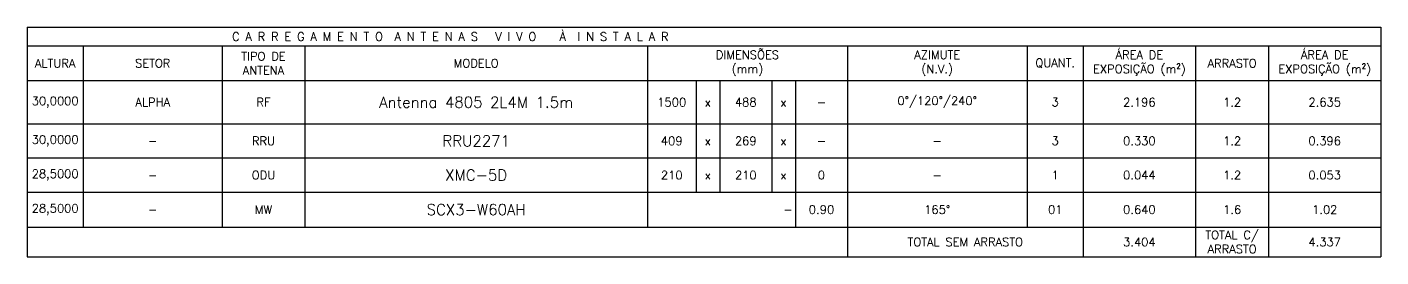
# Model space of a CAD drawing. Header units: inches. Extents: x -7660 to 802, y -193 to 3.
# Drawn here: x 309.2 to 328.39, y -146.86 to -143.61 of the extents above; entities that cross this region are included whole.
import ezdxf

# ---------------------------------------------------------------- set-up
doc = ezdxf.new("R2010")
doc.units = ezdxf.units.IN
doc.header["$MEASUREMENT"] = 0
doc.layers.add('0-PENA01', color=1, linetype='Continuous')
doc.styles.add('SNE161_CV-01_AB$0$ROMANS', font='ROMANS.shx', dxfattribs={"height": 0.15})

# ---------------------------------------------------------------- blocks, each defined once
blk = doc.blocks.new('*T733')
at = {"layer": '0-PENA01', "color": 0, "lineweight": -2}
for p, q in [((0, 0), (19.19, 0)), ((0, 0), (0, -3.248)), ((19.19, 0), (19.19, -3.248)), ((0, -0.265), (19.19, -0.265)), ((0.796, -0.265), (0.796, -2.827)), ((2.765, -0.265), (2.765, -2.827)), ((3.938, -0.265), (3.938, -2.827)), ((8.794, -0.265), (8.794, -2.827)), ((11.628, -0.265), (11.628, -3.248)), ((14.175, -0.265), (14.175, -2.827)), ((14.971, -0.265), (14.971, -3.248)), ((16.563, -0.265), (16.563, -3.248)), ((17.598, -0.265), (17.598, -3.248)), ((0, -0.756), (19.19, -0.756)), ((9.482, -0.756), (9.482, -2.333)), ((9.819, -0.756), (9.819, -2.333)), ((10.555, -0.756), (10.555, -2.333)), ((10.892, -0.756), (10.892, -2.827)), ((0, -1.367), (19.19, -1.367)), ((0, -1.85), (19.19, -1.85)), ((0, -2.333), (19.19, -2.333)), ((0, -2.827), (19.19, -2.827)), ((0, -3.248), (19.19, -3.248))]:
    blk.add_line(p, q, dxfattribs=at)
at = {"layer": '0-PENA01', "color": 0, "style": 'SNE161_CV-01_AB$0$ROMANS'}
for s, insert, char_height, width, attachment_point in [('                                   C A R R E G A M E N T O  A N T E N A S   V I V O    À  I N S T A L A R', (0.04, -0.133), 0.119398, 19.11083, 4), ('TIPO DE\\PANTENA', (3.351, -0.511), 0.1194, 1.09328, 5), ('DIMENSÕES\\P(mm)', (10.211, -0.511), 0.1194, 2.75448, 5), ('AZIMUTE\\P(N.V.)', (12.901, -0.511), 0.1194, 2.46747, 5), ('ÁREA DE EXPOSIÇÃO (m²)', (15.767, -0.511), 0.1194, 1.51264, 5), ('ÁREA DE EXPOSIÇÃO (m²)', (18.394, -0.511), 0.1194, 1.51264, 5), ('ALTURA', (0.398, -0.511), 0.1194, 0.71665, 5), ('SETOR', (1.781, -0.511), 0.1194, 1.88893, 5), ('MODELO', (6.366, -0.511), 0.1194, 4.77625, 5), ('QUANT.', (14.573, -0.511), 0.1194, 0.71665, 5), ('ARRASTO', (17.081, -0.511), 0.1194, 0.95545, 5), ('0°/120°/240°', (12.901, -1.061), 0.11937, 2.46747, 5), ('30,0000', (0.398, -1.061), 0.1194, 0.71665, 5), ('ALPHA', (1.781, -1.061), 0.1194, 1.88893, 5), ('RF', (3.351, -1.061), 0.1194, 1.09328, 5), ('Antenna 4805 2L4M 1.5m', (6.366, -1.061), 0.15543, 4.77625, 5), ('1500', (9.138, -1.061), 0.1194, 0.60854, 5), ('x', (9.65, -1.061), 0.119, 0.25789, 5), ('488', (10.187, -1.061), 0.1194, 0.65588, 5), ('x', (10.723, -1.061), 0.119, 0.25789, 5), ('-', (11.26, -1.061), 0.119, 0.65588, 5), ('3', (14.573, -1.061), 0.119, 0.71665, 5), ('2.196', (15.767, -1.061), 0.1194, 1.51264, 5), ('1.2', (17.081, -1.061), 0.1194, 0.95545, 5), ('2.635', (18.394, -1.061), 0.1194, 1.51264, 5), ('30,0000', (0.398, -1.608), 0.1194, 0.71665, 5), ('RRU2271', (6.366, -1.608), 0.1554, 4.77625, 5), ('-', (1.781, -1.608), 0.119, 1.88893, 5), ('RRU', (3.351, -1.608), 0.1194, 1.09328, 5), ('409', (9.138, -1.608), 0.1194, 0.60854, 5), ('x', (9.65, -1.608), 0.119, 0.25789, 5), ('269', (10.187, -1.608), 0.1194, 0.65588, 5), ('x', (10.723, -1.608), 0.119, 0.25789, 5), ('-', (11.26, -1.608), 0.119, 0.65588, 5), ('-', (12.901, -1.608), 0.119, 2.46747, 5), ('3', (14.573, -1.608), 0.119, 0.71665, 5), ('0.330', (15.767, -1.608), 0.1194, 1.51264, 5), ('1.2', (17.081, -1.608), 0.1194, 0.95545, 5), ('0.396', (18.394, -1.608), 0.1194, 1.51264, 5), ('28,5000', (0.398, -2.092), 0.1194, 0.71665, 5), ('-', (1.781, -2.092), 0.119, 1.88893, 5), ('ODU', (3.351, -2.092), 0.1194, 1.09328, 5), ('XMC-5D', (6.366, -2.092), 0.1554, 4.77625, 5), ('210', (9.138, -2.092), 0.1194, 0.60854, 5), ('x', (9.65, -2.092), 0.119, 0.25789, 5), ('210', (10.187, -2.092), 0.1194, 0.65588, 5), ('x', (10.723, -2.092), 0.119, 0.25789, 5), ('0', (11.26, -2.092), 0.119, 0.65588, 5), ('-', (12.901, -2.092), 0.119, 2.46747, 5), ('1', (14.573, -2.092), 0.119, 0.71665, 5), ('0.044', (15.767, -2.092), 0.1194, 1.51264, 5), ('1.2', (17.081, -2.092), 0.1194, 0.95545, 5), ('0.053', (18.394, -2.092), 0.1194, 1.51264, 5), ('28,5000', (0.398, -2.58), 0.1194, 0.71665, 5), ('-', (1.781, -2.58), 0.119, 1.88893, 5), ('MW', (3.351, -2.58), 0.1194, 1.09328, 5), ('SCX3-W60AH\\P', (6.366, -2.58), 0.1554, 4.77625, 5), ('-', (10.852, -2.58), 0.119, 2.019, 6), ('0.90', (11.26, -2.58), 0.1206, 0.65588, 5), ('165°', (12.901, -2.58), 0.1194, 2.46747, 5), ('01', (14.573, -2.58), 0.1194, 0.71665, 5), ('0.640', (15.767, -2.58), 0.1194, 1.51264, 5), ('1.6', (17.081, -2.58), 0.1194, 0.95545, 5), ('1.02', (18.394, -2.58), 0.1194, 1.51264, 5), ('TOTAL C/ ARRASTO', (17.081, -3.038), 0.1194, 0.95545, 5), ('TOTAL SEM ARRASTO', (13.299, -3.038), 0.1194, 3.26373, 5), ('3.404', (15.767, -3.038), 0.1194, 1.51264, 5), ('4.337', (18.394, -3.038), 0.1194, 1.51264, 5)]:
    blk.add_mtext(s, dxfattribs=dict(at, insert=insert, char_height=char_height, width=width, attachment_point=attachment_point))

msp = doc.modelspace()

# ---------------------------------------------------------------- block references
msp.add_blockref('*T733', (309.19986, -143.61215))

doc.saveas('drawing.dxf')
